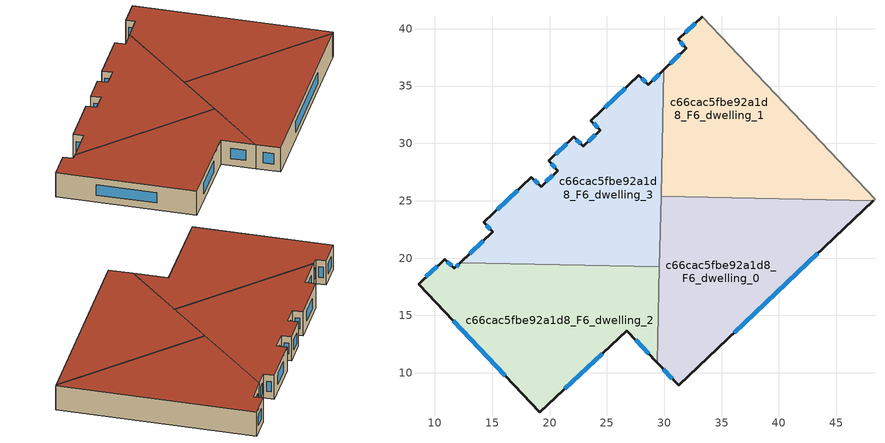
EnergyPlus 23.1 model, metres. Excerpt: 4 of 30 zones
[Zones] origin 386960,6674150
c66cac5fbe92a1d8_F6_dwelling_0
 floor to c66cac5fbe92a1d8_F5_dwelling_0 (EU_floor_Construction): 48.22,25 31.25,8.92 29.4,10.88 29.72,25.4 z18
 wall outside (EU_wall_Construction): 29.4,10.88 31.25,8.92 48.22,25 z18:21
 wall to c66cac5fbe92a1d8_F6_dwelling_1 (EU_wall_Construction): 48.22,25 29.72,25.4 z18:21
 wall to c66cac5fbe92a1d8_F6_dwelling_2 (EU_wall_Construction): 29.58,19.24 29.4,10.88 z18:21
 wall to c66cac5fbe92a1d8_F6_dwelling_3 (EU_wall_Construction): 29.72,25.4 29.58,19.24 z18:21
 window (EU_Window_Construction): 36.1,13.52 43.37,20.4 / 29.93,10.32 30.72,9.48 z18.86:20.14
 roof outside (EU_roof_Construction): 48.22,25 29.72,25.4 29.4,10.88 31.25,8.92 z21
c66cac5fbe92a1d8_F6_dwelling_1
 floor to c66cac5fbe92a1d8_F5_dwelling_1 (EU_floor_Construction): 33.33,41.04 48.38,25.14 48.22,25 29.72,25.4 29.96,36.41 31.92,38.32 31.22,39.07 z18
 wall outside (EU_wall_Construction): 33.33,41.04 31.22,39.07 31.92,38.32 29.96,36.41 z18:21
 wall adiabatic (EU_wall_Construction): 48.22,25 48.38,25.14 33.33,41.04 z18:21
 wall to c66cac5fbe92a1d8_F6_dwelling_3 (EU_wall_Construction): 29.96,36.41 29.72,25.4 z18:21
 window (EU_Window_Construction): 32.72,40.48 31.82,39.63 / 31.36,37.77 30.52,36.96 / 31.42,38.85 31.72,38.53 z18.86:20.14
 roof outside (EU_roof_Construction): 48.38,25.14 33.33,41.04 31.22,39.07 31.92,38.32 29.96,36.41 29.72,25.4 48.22,25 z21
c66cac5fbe92a1d8_F6_dwelling_2
 floor to c66cac5fbe92a1d8_F5_dwelling_2 (EU_floor_Construction): 29.58,19.24 29.4,10.88 26.74,13.68 19.16,6.57 8.58,17.74 10.87,19.91 11.7,19.12 12.23,19.62 z18
 wall outside (EU_wall_Construction): 12.23,19.62 11.7,19.12 10.87,19.91 8.58,17.74 19.16,6.57 26.74,13.68 29.4,10.88 z18:21
 wall to c66cac5fbe92a1d8_F6_dwelling_3 (EU_wall_Construction): 29.58,19.24 12.23,19.62 z18:21
 window (EU_Window_Construction): 12.08,19.47 11.85,19.26 / 27.5,12.88 28.64,11.68 / 21.33,8.6 24.58,11.65 / 11.6,14.55 16.14,9.76 / 10.21,19.29 9.23,18.36 / 11.46,19.34 11.1,19.68 z18.86:20.14
 roof outside (EU_roof_Construction): 29.4,10.88 29.58,19.24 12.23,19.62 11.7,19.12 10.87,19.91 8.58,17.74 19.16,6.57 26.74,13.68 z21
c66cac5fbe92a1d8_F6_dwelling_3
 floor to c66cac5fbe92a1d8_F5_dwelling_3 (EU_floor_Construction): 29.96,36.41 29.58,19.24 12.23,19.62 15.04,22.28 14.25,23.12 18.4,27.05 19.26,26.24 20.71,27.64 19.91,28.48 22.11,30.56 22.95,29.76 24.41,31.14 23.62,31.99 27.78,35.93 28.62,35.12 z18
 wall outside (EU_wall_Construction): 29.96,36.41 28.62,35.12 27.78,35.93 23.62,31.99 24.41,31.14 22.95,29.76 22.11,30.56 19.91,28.48 20.71,27.64 19.26,26.24 18.4,27.05 14.25,23.12 15.04,22.28 12.23,19.62 z18:21
 window (EU_Window_Construction): 19.02,26.47 18.65,26.82 / 20.3,27.24 19.68,26.64 / 20.14,28.24 20.48,27.88 / 21.48,29.97 20.54,29.08 / 22.71,29.99 22.35,30.33 / 23.99,30.75 23.37,30.16 / 23.84,31.75 24.19,31.38 / 26.59,34.8 24.81,33.11 / 28.38,35.35 28.02,35.7 / 29.58,36.04 29.01,35.49 / 14.24,21.52 13.04,20.38 / 14.47,22.88 14.81,22.52 / 17.22,25.93 15.44,24.24 z18.86:20.14
 roof outside (EU_roof_Construction): 29.58,19.24 29.96,36.41 28.62,35.12 27.78,35.93 23.62,31.99 24.41,31.14 22.95,29.76 22.11,30.56 19.91,28.48 20.71,27.64 19.26,26.24 18.4,27.05 14.25,23.12 15.04,22.28 12.23,19.62 z21
[Building]
EU S2 Campaign: North Axis=0; Terrain=City; Solar Distribution=FullExterior
[Site:Location]
Helsinki-Vantaa.AP: Latitude=60.317; Longitude=24.963; Time Zone=2; Elevation=54.6
[SizingPeriod:WeatherFileDays]
AnnualSizingPeriod: Begin Month=1; Begin Day of Month=1; End Month=12; End Day of Month=31; Day of Week for Start Day=Monday; Use Weather File Daylight Saving Period=No; Use Weather File Rain and Snow Indicators=No
[MATERIAL]
EU_InternalMass_Material: Roughness=MediumRough; Thickness=0.1; Conductivity=1; Density=1800; Specific Heat=900; Thermal Absorptance=0.9; Solar Absorptance=0.7; Visible Absorptance=0.7
[MATERIAL:NOMASS] Roughness=MediumRough; Thermal Absorptance=0.9; Solar Absorptance=0.7; Visible Absorptance=0.7
Name | Thermal Resistance
EU_wall_NoMass | 2.6932
EU_roof_NoMass | 3.19818
EU_floor_NoMass | 2.22482
[WINDOWMATERIAL:SIMPLEGLAZINGSYSTEM]
EU_Window_SimpleGlazing: UFactor=2.14966; Solar Heat Gain Coefficient=0.7; Visible Transmittance=0.7
[CONSTRUCTION]
EU_wall_Construction: EU_wall_NoMass
EU_roof_Construction: EU_roof_NoMass
EU_floor_Construction: EU_floor_NoMass
EU_Window_Construction: EU_Window_SimpleGlazing
EU_InternalMass_Construction: EU_InternalMass_Material
[ZONE] Type=1; Multiplier=1; Ceiling Height=autocalculate; Floor Area=autocalculate; Part of Total Floor Area=Yes
Name | Volume
c66cac5fbe92a1d8_F6_dwelling_0 | 497.662
c66cac5fbe92a1d8_F6_dwelling_1 | 497.618
c66cac5fbe92a1d8_F6_dwelling_2 | 497.843
c66cac5fbe92a1d8_F6_dwelling_3 | 497.38
[INTERNALMASS] Construction=EU_InternalMass_Construction
Name | Zone or ZoneList | Surface Area
c66cac5fbe92a1d8_F6_dwelling_0_EU_InternalMass | c66cac5fbe92a1d8_F6_dwelling_0 | 165.891
c66cac5fbe92a1d8_F6_dwelling_1_EU_InternalMass | c66cac5fbe92a1d8_F6_dwelling_1 | 165.873
c66cac5fbe92a1d8_F6_dwelling_2_EU_InternalMass | c66cac5fbe92a1d8_F6_dwelling_2 | 165.947
c66cac5fbe92a1d8_F6_dwelling_3_EU_InternalMass | c66cac5fbe92a1d8_F6_dwelling_3 | 165.793
[OTHEREQUIPMENT] Fuel Type=Electricity; Design Level Calculation Method=Watts/Area; Power per Zone Floor Area=1; Fraction Latent=0; Fraction Radiant=0; Fraction Lost=0; Carbon Dioxide Generation Rate=0; EndUse Subcategory=EU_Step8_InternalGains
Name | Zone or ZoneList or Space or SpaceList | Schedule
EU_Step8_InternalGain_c66cac5fbe92a1d8_F6_dwelling_0_f000 | c66cac5fbe92a1d8_F6_dwelling_0 | EU_Step8_GainSchedule_c66cac5fbe92a1d8_F6_dwelling_0_f000
EU_Step8_InternalGain_c66cac5fbe92a1d8_F6_dwelling_1_f000 | c66cac5fbe92a1d8_F6_dwelling_1 | EU_Step8_GainSchedule_c66cac5fbe92a1d8_F6_dwelling_1_f000
EU_Step8_InternalGain_c66cac5fbe92a1d8_F6_dwelling_2_f000 | c66cac5fbe92a1d8_F6_dwelling_2 | EU_Step8_GainSchedule_c66cac5fbe92a1d8_F6_dwelling_2_f000
EU_Step8_InternalGain_c66cac5fbe92a1d8_F6_dwelling_3_f000 | c66cac5fbe92a1d8_F6_dwelling_3 | EU_Step8_GainSchedule_c66cac5fbe92a1d8_F6_dwelling_3_f000
[ZONEVENTILATION:DESIGNFLOWRATE] Schedule=EU_AlwaysOn; Design Flow Rate Calculation Method=AirChanges/Hour; Air Changes per Hour=0.586271; Ventilation Type=Natural; Fan Pressure Rise=0; Fan Total Efficiency=1; Constant Term Coefficient=1; Temperature Term Coefficient=0; Velocity Term Coefficient=0; Velocity Squared Term Coefficient=0; Minimum Indoor Temperature=-100; Maximum Indoor Temperature=100; Delta Temperature=-100; Minimum Outdoor Temperature=-100; Maximum Outdoor Temperature=100; Maximum Wind Speed=40
Name | Zone or ZoneList or Space or SpaceList
EU_ConstantAir_c66cac5fbe92a1d8_F6_dwelling_0 | c66cac5fbe92a1d8_F6_dwelling_0
EU_ConstantAir_c66cac5fbe92a1d8_F6_dwelling_1 | c66cac5fbe92a1d8_F6_dwelling_1
EU_ConstantAir_c66cac5fbe92a1d8_F6_dwelling_2 | c66cac5fbe92a1d8_F6_dwelling_2
EU_ConstantAir_c66cac5fbe92a1d8_F6_dwelling_3 | c66cac5fbe92a1d8_F6_dwelling_3
[HVACTEMPLATE:THERMOSTAT] Constant Heating Setpoint=20; Constant Cooling Setpoint=50
EU_HeatOnly_c66cac5fbe92a1d8_F5_dwelling_3; EU_HeatOnly_c66cac5fbe92a1d8_F6_dwelling_0; EU_HeatOnly_c66cac5fbe92a1d8_F6_dwelling_1; EU_HeatOnly_c66cac5fbe92a1d8_F6_dwelling_2; EU_HeatOnly_c66cac5fbe92a1d8_F6_dwelling_3
[HVACTEMPLATE:ZONE:IDEALLOADSAIRSYSTEM] System Availability Schedule=EU_AlwaysOn; Maximum Heating Supply Air Temperature=50; Minimum Cooling Supply Air Temperature=13; Maximum Heating Supply Air Humidity Ratio=0.0156; Minimum Cooling Supply Air Humidity Ratio=0.0077; Heating Limit=NoLimit; Cooling Limit=NoLimit; Heating Availability Schedule=EU_AlwaysOn; Cooling Availability Schedule=EU_CoolingOff; Dehumidification Control Type=ConstantSensibleHeatRatio; Cooling Sensible Heat Ratio=0.7; Dehumidification Setpoint=60; Humidification Control Type=None; Humidification Setpoint=30; Outdoor Air Method=None; Outdoor Air Flow Rate per Person=0.00944; Outdoor Air Flow Rate per Zone Floor Area=0; Outdoor Air Flow Rate per Zone=0; Demand Controlled Ventilation Type=None; Outdoor Air Economizer Type=NoEconomizer; Heat Recovery Type=None; Sensible Heat Recovery Effectiveness=0.7; Latent Heat Recovery Effectiveness=0.65
Name | Template Thermostat
c66cac5fbe92a1d8_F6_dwelling_0 | EU_HeatOnly_c66cac5fbe92a1d8_F6_dwelling_0
c66cac5fbe92a1d8_F6_dwelling_1 | EU_HeatOnly_c66cac5fbe92a1d8_F6_dwelling_1
c66cac5fbe92a1d8_F6_dwelling_2 | EU_HeatOnly_c66cac5fbe92a1d8_F6_dwelling_2
c66cac5fbe92a1d8_F6_dwelling_3 | EU_HeatOnly_c66cac5fbe92a1d8_F6_dwelling_3
[SIZING:ZONE] Zone Cooling Design Supply Air Temperature Input Method=SupplyAirTemperature; Zone Cooling Design Supply Air Temperature=13; Zone Heating Design Supply Air Temperature Input Method=SupplyAirTemperature; Zone Heating Design Supply Air Temperature=50; Zone Cooling Design Supply Air Humidity Ratio=0.008; Zone Heating Design Supply Air Humidity Ratio=0.008; Cooling Design Air Flow Method=DesignDay; Cooling Design Air Flow Rate=0; Cooling Minimum Air Flow per Zone Floor Area=0.000762; Cooling Minimum Air Flow=0; Cooling Minimum Air Flow Fraction=0.2; Heating Design Air Flow Method=DesignDay; Heating Design Air Flow Rate=0; Heating Maximum Air Flow per Zone Floor Area=0.002032; Heating Maximum Air Flow=0.141576; Heating Maximum Air Flow Fraction=0.3; Account for Dedicated Outdoor Air System=No; Dedicated Outdoor Air System Control Strategy=NeutralSupplyAir; Dedicated Outdoor Air Low Setpoint Temperature for Design=autosize; Dedicated Outdoor Air High Setpoint Temperature for Design=autosize; Zone Load Sizing Method=Sensible Load Only No Latent Load; Zone Latent Cooling Design Supply Air Humidity Ratio Input Method=HumidityRatioDifference; Zone Cooling Design Supply Air Humidity Ratio Difference=0.005; Zone Latent Heating Design Supply Air Humidity Ratio Input Method=HumidityRatioDifference; Zone Humidification Design Supply Air Humidity Ratio Difference=0.005
c66cac5fbe92a1d8_F6_dwelling_0; c66cac5fbe92a1d8_F6_dwelling_1; c66cac5fbe92a1d8_F6_dwelling_2; c66cac5fbe92a1d8_F6_dwelling_3
[SCHEDULE:CONSTANT]
Name | Hourly Value
EU_AlwaysOn | 1
EU_CoolingOff | 0
[SCHEDULE:FILE] Column Number=1; Rows to Skip at Top=0; Number of Hours of Data=8760; Column Separator=Comma; Interpolate to Timestep=No; Minutes per Item=60; Adjust Schedule for Daylight Savings=Yes
Name | File
EU_Step8_GainSchedule_c66cac5fbe92a1d8_F6_dwelling_0_f000 | ../../schedules/c66cac5fbe92a1d8/c66cac5fbe92a1d8_F6_dwelling_0_f000_gain.csv
EU_Step8_GainSchedule_c66cac5fbe92a1d8_F6_dwelling_1_f000 | ../../schedules/c66cac5fbe92a1d8/c66cac5fbe92a1d8_F6_dwelling_1_f000_gain.csv
EU_Step8_GainSchedule_c66cac5fbe92a1d8_F6_dwelling_2_f000 | ../../schedules/c66cac5fbe92a1d8/c66cac5fbe92a1d8_F6_dwelling_2_f000_gain.csv
EU_Step8_GainSchedule_c66cac5fbe92a1d8_F6_dwelling_3_f000 | ../../schedules/c66cac5fbe92a1d8/c66cac5fbe92a1d8_F6_dwelling_3_f000_gain.csv
